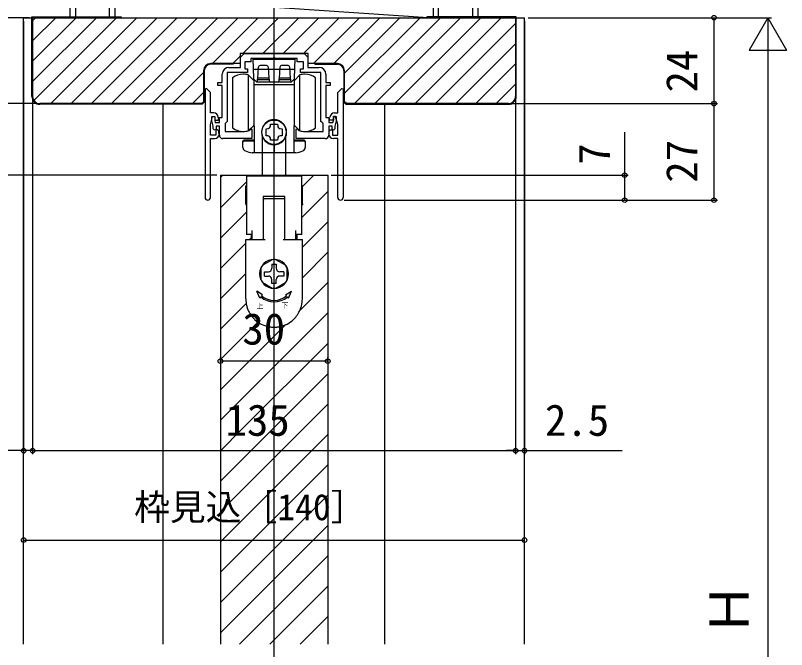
# Model space of a CAD drawing. Units: millimetres, scale not verified. Extents: x -525 to 525, y -783 to 779.
# Drawn here: x -374.2 to -158.6, y 285.1 to 462.4 of the extents above; entities that cross this region are included whole.
import ezdxf
from ezdxf.enums import TextEntityAlignment as Align

# ---------------------------------------------------------------- set-up
doc = ezdxf.new("R2010")
doc.units = ezdxf.units.MM
doc.header["$LTSCALE"] = 4
for name, color, linetype in [('0-3_YKK_11', 7, 'Continuous'), ('0-5_YKK_12', 2, 'Continuous'), ('0-6_YKK_13', 4, 'Continuous'), ('0-8_YKK_D', 6, 'Continuous'), ('0-A_YSS_K', 3, 'Continuous'), ('0-B_YSS_KE', 3, 'Continuous')]:
    doc.layers.add(name, color=color, linetype=linetype)
doc.styles.add('ＭＳ ゴシック', font='')
doc.styles.get('ＭＳ ゴシック').set_extended_font_data('MS Gothic')

msp = doc.modelspace()

# ---------------------------------------------------------------- linework, layer by layer
at = {"layer": '0-3_YKK_11'}
for p, q in [((-321.157, 441.72), (-321.157, 411.464)), ((-282.557, 441.815), (-282.557, 411.464))]:
    msp.add_line(p, q, dxfattribs=at)
for points in [[(-314.457, 447.814), (-311.257, 447.814), (-311.257, 450.714), (-310.257, 451.714)], [(-310.257, 451.714), (-293.457, 451.714), (-292.457, 450.714), (-292.457, 447.814), (-289.257, 447.814)], [(-293.207, 429.914), (-288.157, 429.914), (-288.157, 432.114), (-288.457, 432.414), (-288.757, 432.714), (-288.757, 446.414), (-294.457, 446.414), (-294.457, 447.414), (-293.657, 447.414), (-293.657, 449.414), (-295.357, 449.414), (-295.357, 450.314), (-301.399, 450.314), (-301.583, 450.434), (-302.132, 450.434), (-302.316, 450.314), (-308.357, 450.314), (-308.357, 449.414), (-310.057, 449.414), (-310.057, 447.414), (-309.257, 447.414), (-309.257, 446.414), (-314.957, 446.414), (-314.957, 432.714), (-315.257, 432.414), (-315.557, 432.114), (-315.557, 429.914), (-310.507, 429.914)], [(-317.157, 428.914), (-317.157, 431.414), (-318.057, 431.414), (-318.057, 430.614), (-318.357, 430.314), (-318.57, 430.402), (-318.857, 430.69), (-318.857, 431.421), (-319.257, 432.914), (-319.257, 434.114), (-318.457, 434.114), (-318.457, 433.02), (-318.295, 432.414), (-317.157, 432.414), (-317.157, 433.814), (-316.357, 433.814), (-316.357, 442.814), (-317.557, 442.814), (-317.557, 443.614), (-316.357, 443.614), (-316.357, 445.914)], [(-287.357, 445.914), (-287.357, 443.614), (-286.157, 443.614), (-286.157, 442.814), (-287.357, 442.814), (-287.357, 433.814), (-286.557, 433.814), (-286.557, 432.414), (-285.42, 432.414), (-285.257, 433.02), (-285.257, 434.114), (-284.457, 434.114), (-284.457, 432.914), (-284.857, 431.421), (-284.857, 430.69), (-285.145, 430.402), (-285.357, 430.314), (-285.657, 430.614), (-285.657, 431.414), (-286.557, 431.414), (-286.557, 428.914)], [(-318.757, 435.114), (-319.657, 435.114), (-319.657, 440.838), (-320.72, 441.901), (-321.157, 441.72)], [(-284.957, 435.114), (-284.057, 435.114), (-284.057, 440.838), (-282.928, 441.968), (-282.557, 441.815)], [(-317.157, 429.214), (-317.182, 429.28), (-317.257, 429.479), (-317.257, 430.014), (-317.657, 430.414), (-318.157, 430.414), (-318.157, 428.914), (-319.657, 428.914), (-319.657, 431.875), (-319.057, 434.114), (-318.457, 434.114), (-318.457, 433.114), (-317.457, 433.114), (-317.31, 433.675), (-317.461, 433.914)], [(-286.557, 429.214), (-286.532, 429.28), (-286.457, 429.479), (-286.457, 430.014), (-286.057, 430.414), (-285.557, 430.414), (-285.557, 428.914), (-284.057, 428.914), (-284.057, 431.875), (-284.657, 434.114), (-285.257, 434.114), (-285.257, 433.114), (-286.257, 433.114), (-286.405, 433.675), (-286.254, 433.914)], [(-308.823, 430.179), (-308.702, 430.252), (-308.304, 430.65), (-308.057, 430.548), (-308.057, 427.914), (-316.157, 427.914)], [(-287.557, 427.914), (-295.657, 427.914), (-295.657, 430.548), (-295.411, 430.65), (-295.012, 430.252), (-294.892, 430.179)], [(-319.657, 411.464), (-319.657, 427.914), (-318.457, 427.914)], [(-284.057, 411.464), (-284.057, 427.914), (-285.257, 427.914)]]:
    msp.add_lwpolyline(points, dxfattribs=at)
for centre, radius, start, end in [((-314.457, 445.914), 1.9, 90, 180), ((-289.257, 445.914), 1.9, 0, 90), ((-318.757, 433.814), 1.3, 4.38344, 90), ((-284.957, 433.814), 1.3, 90, 175.61656), ((-318.457, 429.214), 1.3, 270, 0), ((-310.507, 435.414), 5.5, 270, 287.8376), ((-293.207, 435.414), 5.5, 252.1624, 270), ((-285.257, 429.214), 1.3, 180, 270), ((-316.157, 428.914), 1, 180, 270), ((-287.557, 428.914), 1, 270, 0), ((-320.407, 411.464), 0.75, 180, 360), ((-283.307, 411.464), 0.75, 180, 0)]:
    msp.add_arc(centre, radius, start, end, dxfattribs=at)
at = {"layer": '0-5_YKK_12'}
for p, q in [((-301.857, 110.254), (-301.857, 535.067)), ((-371.857, 461.714), (-231.857, 461.714)), ((-371.857, 286.614), (-371.857, 461.714)), ((-231.857, 286.614), (-231.857, 461.714)), ((-332.857, 286.614), (-332.857, 437.714)), ((-270.857, 286.614), (-270.857, 437.514)), ((-316.857, 417.714), (-286.857, 417.714)), ((-316.857, 417.714), (-316.857, 286.614)), ((-316.857, 417.068), (-316.211, 417.714)), ((-307.925, 417.515), (-307.726, 417.714)), ((-299.44, 417.515), (-299.24, 417.714)), ((-293.957, 414.512), (-290.755, 417.714)), ((-286.857, 417.714), (-286.857, 286.614)), ((-316.857, 408.583), (-309.557, 415.883)), ((-294.157, 405.827), (-286.857, 413.127)), ((-316.857, 400.097), (-309.557, 407.397)), ((-293.957, 397.542), (-286.857, 404.642)), ((-308.755, 399.714), (-308.182, 400.287)), ((-316.857, 391.612), (-309.757, 398.712)), ((-293.957, 389.056), (-286.857, 396.156)), ((-316.857, 383.127), (-309.757, 390.227)), ((-294.651, 379.877), (-286.857, 387.671)), ((-316.857, 374.642), (-309.655, 381.844)), ((-316.857, 349.186), (-286.857, 379.186)), ((-316.857, 366.156), (-306.378, 376.636)), ((-316.857, 357.671), (-298.62, 375.908)), ((-316.857, 315.245), (-286.857, 345.245)), ((-316.857, 306.759), (-286.857, 336.759)), ((-316.857, 298.274), (-286.857, 328.274)), ((-316.857, 289.789), (-286.857, 319.789)), ((-311.547, 286.614), (-286.857, 311.303)), ((-303.061, 286.614), (-286.857, 302.818)), ((-294.576, 286.614), (-286.857, 294.333))]:
    msp.add_line(p, q, dxfattribs=at)
for points in [[(-316.857, 340.7), (-310.83, 346.728), (-286.857, 370.7)], [(-316.857, 332.215), (-302.344, 346.728), (-286.857, 362.215)], [(-316.857, 323.73), (-293.859, 346.728), (-286.857, 353.73)]]:
    msp.add_lwpolyline(points, dxfattribs=at)
at = {"layer": '0-6_YKK_13'}
for p, q in [((-307.757, 450.014), (-307.457, 450.314)), ((-307.757, 450.014), (-307.677, 447.714)), ((-301.857, 450.314), (-307.457, 450.314)), ((-296.257, 450.314), (-301.857, 450.314)), ((-296.257, 450.314), (-295.957, 450.014)), ((-307.677, 447.714), (-307.569, 444.614)), ((-301.857, 447.214), (-307.177, 447.214)), ((-306.279, 447.836), (-306.457, 444.814)), ((-303.936, 448.314), (-305.779, 448.314)), ((-303.257, 444.814), (-303.436, 447.836)), ((-296.538, 447.214), (-301.857, 447.214)), ((-300.279, 447.836), (-300.457, 444.814)), ((-297.936, 448.314), (-299.779, 448.314)), ((-297.257, 444.814), (-297.436, 447.836)), ((-296.146, 444.614), (-296.038, 447.714)), ((-313.457, 444.915), (-313.457, 437.915)), ((-309.057, 445.715), (-307.457, 444.115)), ((-309.057, 445.715), (-309.057, 430.115)), ((-306.741, 443.814), (-307.569, 444.614)), ((-307.457, 431.715), (-307.457, 444.115)), ((-303.157, 444.314), (-306.557, 444.314)), ((-300.457, 444.814), (-300.657, 443.814)), ((-297.157, 444.314), (-300.557, 444.314)), ((-297.257, 444.814), (-300.457, 444.814)), ((-297.057, 443.814), (-297.257, 444.814)), ((-296.146, 444.614), (-296.974, 443.814)), ((-296.257, 444.115), (-294.657, 445.715)), ((-296.257, 444.115), (-296.257, 431.715)), ((-294.657, 430.115), (-294.657, 445.715)), ((-290.257, 437.915), (-290.257, 444.915)), ((-301.857, 442.965), (-307.457, 442.965)), ((-301.857, 443.814), (-300.649, 443.814)), ((-296.257, 442.965), (-301.857, 442.965)), ((-300.649, 443.814), (-296.974, 443.814)), ((-313.457, 437.915), (-313.457, 430.915)), ((-290.257, 430.915), (-290.257, 437.915)), ((-307.457, 431.715), (-309.057, 430.115)), ((-302.866, 431.46), (-302.827, 431.965)), ((-294.657, 430.115), (-296.257, 431.715)), ((-310.557, 425.433), (-310.557, 427.215)), ((-307.657, 427.515), (-310.257, 427.515)), ((-307.657, 427.215), (-310.257, 427.215)), ((-305.107, 417.515), (-305.107, 428.416)), ((-298.607, 417.515), (-298.607, 428.416)), ((-293.457, 427.515), (-296.057, 427.515)), ((-293.457, 427.215), (-296.057, 427.215)), ((-293.157, 427.215), (-293.157, 425.433)), ((-301.857, 426.215), (-301.857, 423.915)), ((-301.857, 423.915), (-301.857, 426.215)), ((-301.857, 423.915), (-307.935, 423.915)), ((-295.78, 423.915), (-301.857, 423.915)), ((-309.557, 417.515), (-294.157, 417.515)), ((-309.557, 417.515), (-309.557, 401.015)), ((-294.157, 417.515), (-294.157, 401.015)), ((-309.557, 414.714), (-309.757, 414.714)), ((-293.957, 411.322), (-293.957, 414.214)), ((-304.907, 411.714), (-304.907, 399.714)), ((-298.807, 411.714), (-304.907, 411.714)), ((-298.807, 399.714), (-298.807, 411.714)), ((-309.757, 410.876), (-309.757, 411.322)), ((-309.757, 409.703), (-309.757, 410.876)), ((-309.757, 409.703), (-309.757, 409.435)), ((-304.857, 410.214), (-304.857, 410.714)), ((-304.857, 409.714), (-304.857, 410.214)), ((-304.857, 409.435), (-304.857, 409.703)), ((-304.357, 411.214), (-299.357, 411.214)), ((-298.857, 410.214), (-298.857, 410.714)), ((-298.857, 409.703), (-298.857, 409.712)), ((-293.957, 409.703), (-293.957, 409.435)), ((-309.757, 409.435), (-309.757, 409.403)), ((-309.757, 409.403), (-309.557, 409.403)), ((-304.907, 409.403), (-304.857, 409.403)), ((-304.857, 409.403), (-304.857, 409.435)), ((-304.857, 408.418), (-304.857, 409.403)), ((-298.857, 408.418), (-298.857, 409.403)), ((-298.857, 409.403), (-298.807, 409.403)), ((-298.857, 406.172), (-298.857, 407.703)), ((-294.157, 409.403), (-293.957, 409.403)), ((-293.957, 409.435), (-293.957, 409.403)), ((-304.857, 405.714), (-304.857, 406.172)), ((-304.857, 405.679), (-304.857, 405.714)), ((-304.857, 402.214), (-304.857, 404.214)), ((-298.857, 402.214), (-298.857, 404.214)), ((-309.557, 401.214), (-307.957, 401.214)), ((-308.182, 399.714), (-308.182, 401.214)), ((-307.957, 399.714), (-307.957, 402.214)), ((-304.857, 401.131), (-304.857, 402.214)), ((-304.857, 400.714), (-304.857, 401.131)), ((-298.857, 401.131), (-298.857, 402.214)), ((-298.857, 400.714), (-298.857, 401.131)), ((-295.757, 399.714), (-295.757, 402.214)), ((-295.757, 401.214), (-294.157, 401.214)), ((-295.532, 401.214), (-295.532, 399.714)), ((-309.757, 399.714), (-307.957, 399.714)), ((-309.757, 395.414), (-309.757, 399.714)), ((-304.857, 399.714), (-304.357, 399.714)), ((-299.357, 399.714), (-298.857, 399.714)), ((-298.857, 400.214), (-298.857, 400.714)), ((-298.857, 399.714), (-298.857, 400.214)), ((-298.857, 399.714), (-298.807, 399.714)), ((-293.957, 395.414), (-293.957, 399.714)), ((-309.757, 394.414), (-309.757, 395.414)), ((-293.957, 394.414), (-293.957, 395.414)), ((-309.757, 393.54), (-309.757, 394.414)), ((-309.757, 393.076), (-309.757, 393.54)), ((-309.757, 392.914), (-309.757, 393.076)), ((-302.391, 394.079), (-305.024, 392.559)), ((-302.457, 392.814), (-301.257, 392.814)), ((-302.457, 392.814), (-302.457, 391.714)), ((-298.691, 392.559), (-301.324, 394.079)), ((-301.257, 392.814), (-301.257, 391.714)), ((-293.957, 393.54), (-293.957, 394.414)), ((-293.957, 390.414), (-293.957, 392.414)), ((-309.757, 389.914), (-309.757, 390.414)), ((-305.607, 391.644), (-305.607, 388.585)), ((-305.557, 391.634), (-305.557, 388.595)), ((-304.557, 389.514), (-304.557, 390.714)), ((-304.557, 390.714), (-303.457, 390.714)), ((-299.157, 390.714), (-300.257, 390.714)), ((-299.157, 390.714), (-299.157, 389.514)), ((-298.157, 388.595), (-298.157, 391.634)), ((-298.107, 388.585), (-298.107, 391.644)), ((-293.957, 389.914), (-293.957, 390.414)), ((-309.757, 388.914), (-309.757, 389.289)), ((-309.757, 388.858), (-309.757, 388.914)), ((-309.757, 388.579), (-309.757, 388.858)), ((-309.757, 388.558), (-309.757, 388.579)), ((-309.757, 388.414), (-309.757, 388.558)), ((-309.757, 387.914), (-309.757, 388.414)), ((-304.557, 389.514), (-303.457, 389.514)), ((-302.457, 387.414), (-302.457, 388.514)), ((-301.257, 387.414), (-301.257, 388.514)), ((-299.157, 389.514), (-300.257, 389.514)), ((-293.957, 388.914), (-293.957, 389.289)), ((-293.957, 388.858), (-293.957, 388.914)), ((-293.957, 388.579), (-293.957, 388.858)), ((-293.957, 388.558), (-293.957, 388.579)), ((-293.957, 388.414), (-293.957, 388.558)), ((-293.957, 387.914), (-293.957, 388.414)), ((-309.757, 387.414), (-309.757, 387.914)), ((-309.757, 383.114), (-309.757, 387.414)), ((-305.024, 387.67), (-302.391, 386.15)), ((-301.257, 387.414), (-302.457, 387.414)), ((-301.324, 386.15), (-298.691, 387.67)), ((-293.957, 387.414), (-293.957, 387.914)), ((-293.957, 383.114), (-293.957, 387.414)), ((-305.843, 383.365), (-306.707, 385.314)), ((-305.071, 384.284), (-306.707, 385.314)), ((-305.071, 384.284), (-305.329, 383.978)), ((-298.644, 384.284), (-297.008, 385.314)), ((-298.644, 384.284), (-298.386, 383.978)), ((-297.872, 383.365), (-297.008, 385.314)), ((-305.843, 383.365), (-305.586, 383.671)), ((-297.872, 383.365), (-298.129, 383.671))]:
    msp.add_line(p, q, dxfattribs=at)
for points in [[(-296.038, 447.714), (-295.957, 450.014), (-307.757, 450.014)], [(-303.057, 443.814), (-303.257, 444.814), (-306.457, 444.814), (-306.657, 443.814)], [(-306.741, 443.814), (-303.066, 443.814), (-301.857, 443.814)], [(-307.357, 423.915), (-307.357, 431.515), (-307.657, 431.515)], [(-302.827, 431.965), (-300.887, 431.965), (-300.849, 431.46)], [(-296.057, 431.515), (-296.357, 431.515), (-296.357, 423.915)], [(-303.603, 428.706), (-304.107, 428.745), (-304.107, 430.685), (-303.603, 430.723)], [(-300.112, 430.723), (-299.607, 430.685), (-299.607, 428.745), (-300.112, 428.706)], [(-300.849, 427.969), (-300.887, 427.465), (-302.827, 427.465), (-302.866, 427.969)], [(-309.757, 411.322), (-309.757, 414.214), (-309.757, 414.714)], [(-293.957, 414.214), (-293.957, 414.714), (-294.157, 414.714)], [(-304.857, 409.703), (-304.857, 409.712), (-304.857, 409.714)], [(-298.857, 409.712), (-298.857, 409.714), (-298.857, 410.214)], [(-298.857, 409.403), (-298.857, 409.435), (-298.857, 409.703)], [(-293.957, 409.703), (-293.957, 410.876), (-293.957, 411.322)], [(-304.857, 407.918), (-304.857, 408.275), (-304.857, 408.418)], [(-304.857, 406.172), (-304.857, 407.703), (-304.857, 407.918)], [(-298.857, 407.703), (-298.857, 407.918), (-298.857, 408.275), (-298.857, 408.418)], [(-304.857, 404.214), (-304.857, 405.672), (-304.857, 405.679)], [(-298.857, 405.679), (-298.857, 405.714), (-298.857, 406.172)], [(-298.857, 404.214), (-298.857, 405.672), (-298.857, 405.679)], [(-307.957, 399.714), (-304.907, 399.714), (-304.857, 399.714)], [(-304.857, 399.714), (-304.857, 400.214), (-304.857, 400.714)], [(-298.807, 399.714), (-295.757, 399.714), (-293.957, 399.714)], [(-309.757, 390.414), (-309.757, 392.414), (-309.757, 392.914)], [(-293.957, 392.414), (-293.957, 392.914), (-293.957, 393.076), (-293.957, 393.54)], [(-309.757, 389.289), (-309.757, 389.753), (-309.757, 389.914)], [(-293.957, 389.289), (-293.957, 389.753), (-293.957, 389.914)]]:
    msp.add_lwpolyline(points, dxfattribs=at)
msp.add_circle((-301.857, 429.715), 3.4, dxfattribs=at)
for centre, radius, start, end in [((-307.177, 447.714), 0.5, 182, 270), ((-305.779, 447.814), 0.5, 90, 177.4552), ((-303.936, 447.814), 0.5, 2.5448, 90), ((-299.779, 447.814), 0.5, 90, 177.4552), ((-297.936, 447.814), 0.5, 2.5448, 90), ((-296.538, 447.714), 0.5, 270, 358), ((-310.457, 440.915), 5, 90, 126.8699), ((-310.457, 440.915), 5, 73.7398, 90), ((-293.257, 440.915), 5, 90, 106.2602), ((-293.257, 440.915), 5, 53.1301, 90), ((-301.857, 429.715), 3.5, 90, 270), ((-303.663, 431.521), 0.8, 274.33284, 355.66716), ((-301.857, 429.715), 3.5, 270, 90), ((-300.052, 431.521), 0.8, 184.33284, 265.66716), ((-310.457, 434.915), 5, 233.1301, 270), ((-310.457, 434.915), 5, 270, 286.2602), ((-293.257, 434.915), 5, 253.7398, 270), ((-293.257, 434.915), 5, 270, 306.8699), ((-310.257, 427.215), 0.3, 90, 180), ((-310.257, 426.915), 0.3, 90, 180), ((-307.657, 427.815), 0.3, 270, 0), ((-307.657, 427.515), 0.3, 270, 0), ((-303.663, 427.909), 0.8, 4.33284, 85.66716), ((-300.052, 427.909), 0.8, 94.33284, 175.66716), ((-296.057, 427.815), 0.3, 180, 270), ((-296.057, 427.515), 0.3, 180, 270), ((-293.457, 427.215), 0.3, 0, 90), ((-293.457, 426.915), 0.3, 0, 90), ((-309.557, 425.433), 1, 180, 251.28667), ((-294.157, 425.433), 1, 288.71333, 0), ((-301.857, 448.165), 25, 251.28667, 255.93013), ((-301.857, 448.165), 25, 284.06987, 288.71333), ((-304.357, 410.714), 0.5, 90, 180), ((-299.357, 410.714), 0.5, 0, 90), ((-301.857, 390.114), 4.05, 0, 180), ((-301.857, 390.114), 4.05, 136.2623, 157.80839), ((-301.857, 390.114), 4, 142.33165, 157.66835), ((-301.857, 390.114), 4, 82.33165, 97.66835), ((-301.857, 390.114), 4, 22.33165, 37.82349), ((-303.457, 391.714), 1, 270, 0), ((-300.257, 391.714), 1, 180, 270), ((-301.857, 390.114), 4.05, 180, 0), ((-301.857, 390.114), 4, 202.33165, 217.82349), ((-303.457, 388.514), 1, 0, 90), ((-300.257, 388.514), 1, 90, 180), ((-301.857, 390.114), 4, 322.17651, 337.66835), ((-301.857, 390.114), 4, 262.17651, 277.82349), ((-301.857, 388.114), 5.4, 230, 310), ((-301.857, 383.114), 7.9, 180, 194.66485), ((-301.857, 388.114), 5.8, 230, 310), ((-301.857, 383.114), 7.9, 345.33515, 0), ((-301.857, 383.114), 7.9, 194.66485, 198.44872), ((-301.857, 383.114), 7.9, 198.44872, 202.318), ((-301.857, 383.114), 7.9, 202.318, 225.86911), ((-301.857, 383.114), 7.9, 314.13089, 337.682), ((-301.857, 383.114), 7.9, 337.682, 341.55128), ((-301.857, 383.114), 7.9, 341.55128, 345.33515), ((-301.857, 383.114), 7.9, 225.86911, 226.18003), ((-301.857, 383.114), 7.9, 226.18003, 259.0546), ((-301.857, 383.114), 7.9, 280.9454, 313.81997), ((-301.857, 383.114), 7.9, 313.81997, 314.13089), ((-301.857, 383.114), 7.9, 259.0546, 262.72786), ((-301.857, 383.114), 7.9, 262.72786, 270), ((-301.857, 383.114), 7.9, 270, 277.27214), ((-301.857, 383.114), 7.9, 277.27214, 280.9454)]:
    msp.add_arc(centre, radius, start, end, dxfattribs=at)
at = {"layer": '0-8_YKK_D'}
for p, q in [((-370.357, 461.714), (-420.857, 461.714)), ((-230.857, 461.714), (-162.857, 461.714)), ((-230.857, 461.714), (-177.883, 461.714)), ((-178.883, 437.714), (-178.883, 461.714)), ((-163.857, 461.714), (-169.107, 452.621)), ((-163.857, 461.714), (-158.607, 452.621)), ((-163.857, 461.714), (-163.857, 443.528)), ((-371.857, 460.714), (-371.857, 339.714)), ((-369.357, 460.714), (-369.357, 339.714)), ((-234.357, 460.714), (-234.357, 339.714)), ((-231.857, 460.714), (-231.857, 339.714)), ((-169.107, 452.621), (-158.607, 452.621)), ((-163.857, 451.214), (-163.857, 143.214)), ((-368.357, 437.714), (-420.857, 437.714)), ((-368.357, 437.714), (-420.857, 437.714)), ((-369.357, 438.714), (-369.357, 339.714)), ((-235.357, 437.714), (-177.883, 437.714)), ((-234.357, 438.714), (-234.357, 339.714)), ((-227.357, 437.714), (-177.883, 437.714)), ((-178.883, 410.714), (-178.883, 437.714)), ((-317.857, 417.714), (-420.857, 417.714)), ((-317.857, 417.714), (-420.857, 417.714)), ((-285.857, 417.714), (-202.857, 417.714)), ((-282.307, 410.714), (-177.883, 410.714)), ((-282.307, 410.714), (-202.857, 410.714)), ((-316.857, 365.485), (-316.857, 366.714)), ((-286.857, 365.485), (-286.857, 366.714)), ((-286.857, 365.714), (-316.857, 365.714)), ((-371.857, 340.714), (-408.185, 340.714)), ((-369.357, 340.714), (-371.857, 340.714)), ((-369.357, 340.714), (-366.807, 340.714)), ((-369.357, 340.714), (-234.357, 340.714)), ((-234.357, 340.714), (-236.907, 340.714)), ((-234.357, 340.714), (-231.857, 340.714)), ((-231.857, 340.714), (-204.53, 340.714)), ((-371.857, 315.714), (-231.857, 315.714))]:
    msp.add_line(p, q, dxfattribs=at)
msp.add_lwpolyline([(-203.857, 410.714), (-203.857, 417.714), (-203.857, 429.742)], dxfattribs=at)
for centre in [(-178.883, 461.714), (-178.883, 437.714), (-178.883, 437.714), (-203.857, 417.714), (-203.857, 410.714), (-178.883, 410.714), (-316.857, 365.714), (-286.857, 365.714), (-371.857, 340.714), (-369.357, 340.714), (-369.357, 340.714), (-234.357, 340.714), (-234.357, 340.714), (-231.857, 340.714), (-371.857, 315.714), (-231.857, 315.714)]:
    msp.add_circle(centre, 0.637, dxfattribs=at)
at = {"layer": '0-A_YSS_K'}
for p, q in [((-358.857, 461.714), (-358.857, 526.714)), ((-357.357, 526.714), (-357.357, 461.714)), ((-347.857, 461.714), (-347.857, 526.714)), ((-255.857, 461.714), (-255.857, 526.714)), ((-246.357, 526.714), (-246.357, 461.714)), ((-244.857, 461.714), (-244.857, 526.714)), ((-346.357, 467.714), (-257.357, 461.714)), ((-369.357, 460.865), (-368.509, 461.714)), ((-369.357, 455.208), (-362.852, 461.714)), ((-369.357, 449.552), (-357.195, 461.714)), ((-369.357, 443.895), (-351.538, 461.714)), ((-369.009, 438.586), (-345.881, 461.714)), ((-354.357, 461.714), (-366.857, 461.714)), ((-364.224, 437.714), (-340.224, 461.714)), ((-358.567, 437.714), (-334.567, 461.714)), ((-352.911, 437.714), (-328.911, 461.714)), ((-347.254, 437.714), (-323.254, 461.714)), ((-346.357, 461.714), (-257.357, 461.714)), ((-341.597, 437.714), (-317.597, 461.714)), ((-335.94, 437.714), (-311.94, 461.714)), ((-319.083, 448.914), (-306.283, 461.714)), ((-310.626, 451.714), (-300.626, 461.714)), ((-304.969, 451.714), (-294.969, 461.714)), ((-299.313, 451.714), (-289.313, 461.714)), ((-293.656, 451.714), (-283.656, 461.714)), ((-290.799, 448.914), (-277.999, 461.714)), ((-285.142, 448.914), (-272.342, 461.714)), ((-282.157, 446.242), (-266.685, 461.714)), ((-282.157, 440.585), (-261.028, 461.714)), ((-279.371, 437.714), (-255.371, 461.714)), ((-273.715, 437.714), (-249.715, 461.714)), ((-268.058, 437.714), (-244.058, 461.714)), ((-262.401, 437.714), (-238.401, 461.714)), ((-249.357, 461.714), (-236.857, 461.714)), ((-256.744, 437.714), (-234.357, 460.101)), ((-251.087, 437.714), (-234.357, 454.444)), ((-313.426, 448.914), (-311.357, 450.983)), ((-245.43, 437.714), (-234.357, 448.787)), ((-330.283, 437.714), (-321.557, 446.44)), ((-239.773, 437.714), (-234.357, 443.13)), ((-324.626, 437.714), (-321.557, 440.783))]:
    msp.add_line(p, q, dxfattribs=at)
for points in [[(-346.357, 526.714), (-346.357, 461.714), (-358.857, 461.714)], [(-257.357, 526.714), (-257.357, 461.714), (-244.857, 461.714)]]:
    msp.add_lwpolyline(points, dxfattribs=at)
at = {"layer": '0-B_YSS_KE'}
for p, q in [((-369.357, 439.714), (-369.357, 461.714)), ((-259.157, 461.914), (-259.157, 461.714)), ((-234.157, 461.914), (-259.157, 461.914)), ((-234.157, 439.714), (-234.157, 461.914)), ((-290.457, 448.914), (-290.457, 448.714)), ((-290.457, 448.714), (-284.157, 448.714))]:
    msp.add_line(p, q, dxfattribs=at)
for points in [[(-369.557, 439.714), (-369.557, 461.914), (-344.557, 461.914), (-344.557, 461.714)], [(-369.357, 461.714), (-234.357, 461.714), (-234.357, 439.714)], [(-284.157, 448.914), (-292.357, 448.914), (-292.357, 451.714), (-311.357, 451.714), (-311.357, 448.914), (-319.557, 448.914)], [(-313.257, 448.914), (-313.257, 448.714), (-319.557, 448.714)], [(-321.557, 446.914), (-321.557, 438.214), (-322.057, 437.714), (-367.357, 437.714)], [(-321.357, 446.914), (-321.357, 438.131), (-321.975, 437.514), (-367.357, 437.514)], [(-282.357, 446.914), (-282.357, 438.131), (-281.74, 437.514), (-236.357, 437.514)], [(-236.357, 437.714), (-281.657, 437.714), (-282.157, 438.214), (-282.157, 446.914)]]:
    msp.add_lwpolyline(points, dxfattribs=at)
for centre, radius, start, end in [((-319.557, 446.914), 2, 90.00001, 179.99999), ((-319.557, 446.914), 1.8, 90.00001, 179.99999), ((-284.157, 446.914), 2, 0.00001, 89.99999), ((-284.157, 446.914), 1.8, 0.00001, 89.99999), ((-367.357, 439.714), 2.2, 180.00001, 269.99999), ((-367.357, 439.714), 2, 180.00001, 269.99999), ((-236.357, 439.714), 2, 270.00001, 359.99999), ((-236.357, 439.714), 2.2, 270.00001, 359.99999)]:
    msp.add_arc(centre, radius, start, end, dxfattribs=at)

# ---------------------------------------------------------------- texts
at = {"layer": '0-6_YKK_13', "style": 'ＭＳ ゴシック', "width": 0.9}
for s, p in [('上', (-306.71, 379.972)), ('下', (-299.731, 380.154))]:
    msp.add_text(s, height=1.466, dxfattribs=at).set_placement(p, align=Align.BOTTOM_LEFT)
at = {"layer": '0-8_YKK_D', "style": 'ＭＳ ゴシック'}
for s, height, p in [('24', 8.798, (-180.883, 440.816)), ('27', 8.798, (-180.883, 415.589)), ('7', 8.798, (-205.357, 420.605)), ('Ｈ', 11, (-165.857, 288.862))]:
    msp.add_text(s, height=height, rotation=90, dxfattribs=at).set_placement(p, align=Align.BOTTOM_LEFT)
for s, height, p in [('30', 8.798, (-310.721, 367.714)), ('135', 8.798, (-315.426, 342.214)), ('2.5', 8.798, (-226.144, 342.214)), ('枠見込［140］', 7.331, (-340.977, 319.078))]:
    msp.add_text(s, height=height, dxfattribs=at).set_placement(p, align=Align.BOTTOM_LEFT)

doc.saveas('drawing.dxf')
